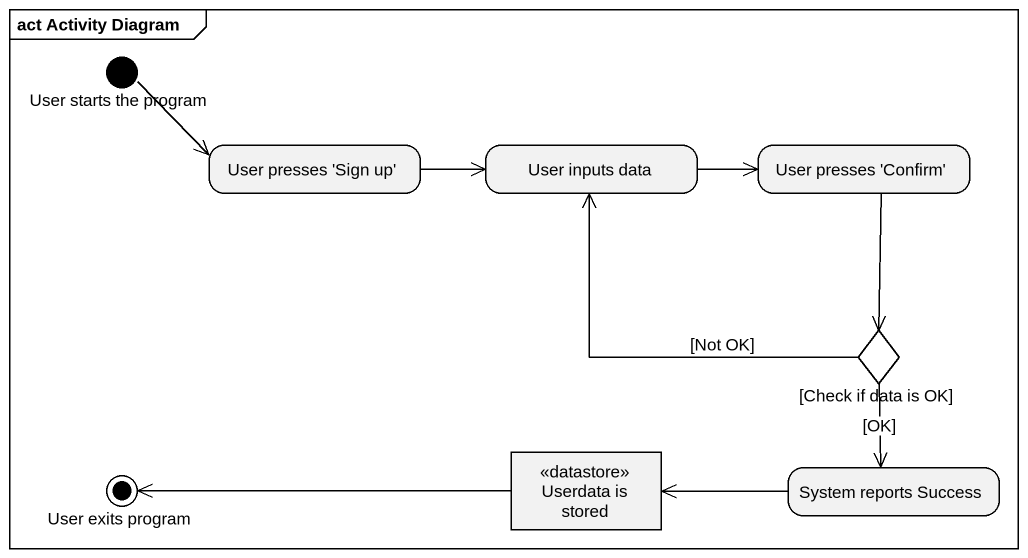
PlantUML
@startuml
mainframe act Activity Diagram
hide empty description
state "User starts the program" as User_starts_the_program <<start>>
state "User presses 'Sign up'" as User_presses_Sign_up
state "User inputs data" as User_inputs_data
state "User presses 'Confirm'" as User_presses_Confirm
state "[Check if data is OK]" as Check_if_data_is_OK <<choice>>
state "User exits program" as User_exits_program <<end>>
state "Userdata is stored" as Userdata_is_stored <<datastore>>
state "System reports Success" as System_reports_Success
User_starts_the_program -right-> User_presses_Sign_up
User_presses_Sign_up -right-> User_inputs_data
User_inputs_data -right-> User_presses_Confirm
User_presses_Confirm --> Check_if_data_is_OK
Check_if_data_is_OK -up-> User_inputs_data : [Not OK]
Check_if_data_is_OK --> System_reports_Success : [OK]
Userdata_is_stored -left-> User_exits_program
System_reports_Success -left-> Userdata_is_stored
@enduml
